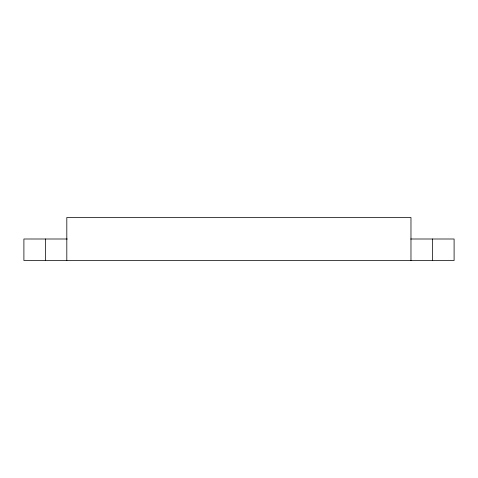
<?xml version="1.0" encoding="UTF-8"?>
<svg xmlns="http://www.w3.org/2000/svg" width="478" height="478" viewBox="0 0 478 478"><rect width="100%" height="100%" fill="white"/><g stroke="black" fill="none" stroke-linecap="round" stroke-linejoin="round"><path stroke-width="0.72" d="M67.284 239L23.9 239L23.9 260.51L454.1 260.51L454.1 239L410.716 239M432.59 239L432.59 260.51M410.972 260.51L410.972 217.49L66.812 217.49L66.812 260.51M45.41 239L45.41 260.51"/></g></svg>
